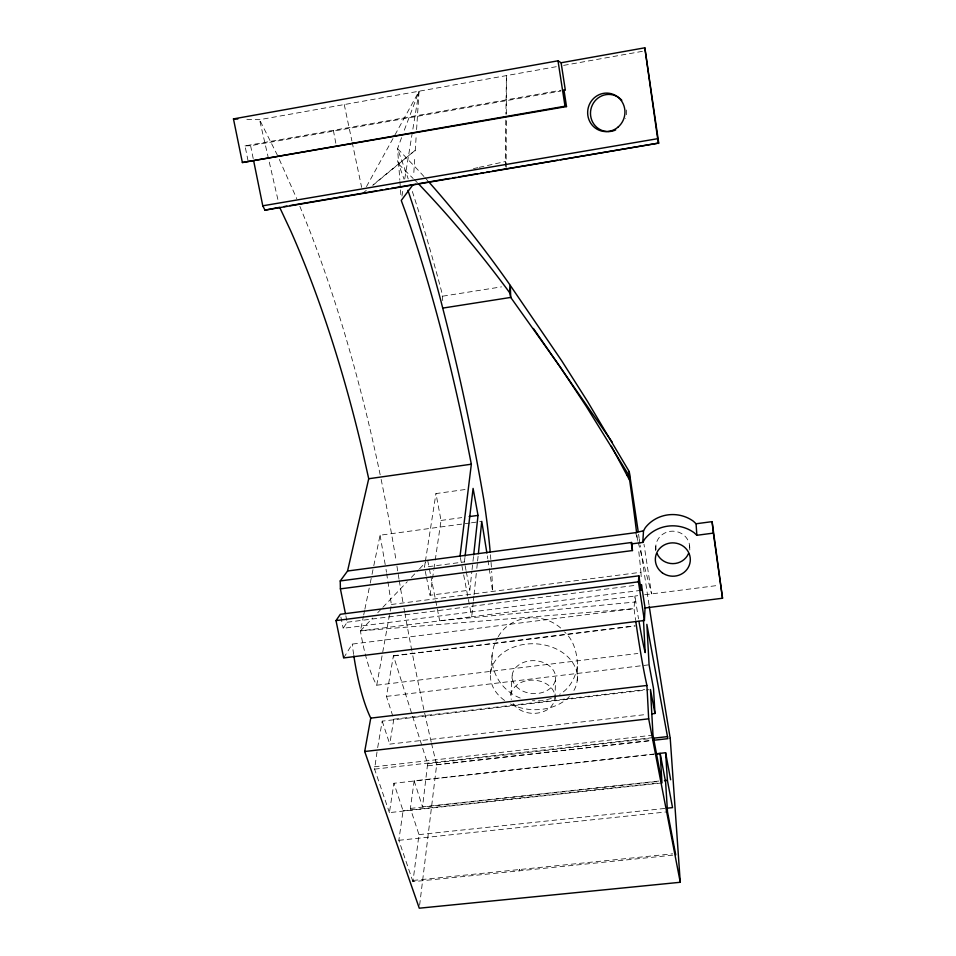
<?xml version="1.0" encoding="UTF-8"?>
<svg xmlns="http://www.w3.org/2000/svg" width="956" height="956" viewBox="0 0 956 956"><rect width="100%" height="100%" fill="white"/><g stroke="black" fill="none" stroke-linecap="round" stroke-linejoin="round"><path stroke-width="0.72" stroke-dasharray="4.78 3.58" d="M506.154 167.467L506.298 120.05M506.31 114.123L506.417 75.596L505.903 114.134M442.748 300.65L441.971 293.05A849.896 231.83 84.3 0 0 411.869 190.017M577.197 680.744C578.32 663.846 578.057 644.213 564.53 631.904M505.832 120.062L505.282 161.552L505.975 167.467M555.006 698.645L555.532 679.011A21.749 16.467 2.9 0 0 524.641 662.018A21.749 16.467 2.9 0 0 521.438 690.399A21.749 16.467 2.9 0 0 555.532 679.011M655.697 550.787L655.876 545.422M415.227 150.857L416.219 135.501M416.589 129.598L419.051 91.226L393.836 136.971M413.84 172.522L414.832 157.011M510.91 695.132L512.177 675.545M490.5 673.825C491.982 661.839 490.858 648.55 497.61 637.939M473.268 602.089L471.714 616.763L360.424 630.888A81.81 19.957 83.2 0 0 376.724 685.201L637.819 653.486M473.411 600.619L473.877 596.221M474.033 594.751L476.662 569.812M476.817 568.342L477.438 562.475M477.594 561.005L478.215 555.137M426.424 577.018L430.069 595.265L469.814 590.115L471.906 571.067M472.061 569.609L473.674 554.946M466.026 570.374L464.413 561.913L464.927 557.503M419.624 905.236L436.653 764.752A503.035 81.869 82.1 0 1 431.562 743.565M672.797 855.178L412.944 881.671L418.979 834.624L410.363 808.418L414.163 780.825L653.773 754.057M658.839 781.064L422.54 806.852L427.619 763.772L393.418 655.72L386.451 696.398L393.8 719.199L389.761 744.127L646.077 714.502M412.944 881.671L398.843 840.312L403.074 810.784L393.908 783.275L654.274 754.188M430.069 595.265L433.725 570.326M433.94 568.856L435.016 561.519M435.231 560.049L441.039 520.446L435.948 493.583L465.954 489.4M661.97 782.928L389.403 812.612L393.908 783.275M425.157 562.785L424.464 567.195L464.413 561.913M425.384 561.315L435.948 493.583M401.962 196.076L403.145 188.798M404.806 178.605L419.051 91.226L403.062 133.482M389.403 812.612L374.585 769.138L377.417 749.11M377.668 747.64L382.209 721.135L648.981 689.694M376.724 685.201L391.374 604.479L386.69 573.72M637.724 595.672L634.963 596.042L634.019 608.661L360.424 630.888L363.4 616.393M363.698 614.947L364.583 610.597M364.881 609.139L369.948 584.498M370.247 583.052L371.729 575.811M372.027 574.353L373.509 567.111M373.808 565.653L380.058 535.217L469.982 522.992M577.316 666.32C575.62 677.589 569.764 688.571 559.666 694.343M401.568 137.616L397.577 148.646L399.811 180.122M498.243 636.72C511.03 613.656 546.342 611.649 563.49 630.876M366.471 186.635L393.119 138.273M343.646 657.931L352.25 644.093L634.019 608.661A97.321 6.31 82.4 0 0 635.585 620.014M641.094 590.33L343.18 628.283L347.159 622.225L345.69 614.983M360.424 630.888L372.649 618.054M377.74 612.712L381.814 608.434M382.83 607.359L407.292 581.69M411.367 577.412L418.489 569.931M419.517 568.856L425.623 562.439M372.732 185.44L415.274 150.247L373.115 184.771M362.874 193.172L366.279 190.375M551.301 698.489L542.04 700.772L532.373 700.736M473.459 168.626L477.797 167.659M479.243 167.336L505.282 161.552L506.811 167.276M556.261 66.705L259.554 119.691L245.059 119.261M563.598 65.39L642.767 51.266M248.046 160.751L245.011 145.886L560.981 90.223M245.011 145.886L250.591 145.694L560.933 91.047M442.759 296.169L501.494 286.872M441.039 520.446L461.748 517.614M471.451 522.789L481.764 521.39M644.643 594.775L718.518 585.359M391.374 604.479L640.95 572.262A154.8 10.456 82.1 0 0 638.668 550.489M347.159 622.225L637.019 585.144M393.418 655.72L634.987 625.822M393.944 655.876L635.166 626.025M386.451 696.398L649.088 664.814M393.8 719.199L644.667 689.611M374.394 766.772L652.996 735.152M374.585 769.138L653.295 737.578M427.619 763.772L651.311 738.438M436.653 764.752L651 740.518M427.81 765.804L651.562 740.506M410.363 808.418L658.553 781.339M403.074 810.784L659.688 782.833M418.979 834.624L665.125 808.418M398.843 840.312L667.503 811.811M413.1 880.452L672.665 853.816M441.206 620.623L635.836 601.945A83.877 5.366 82.4 0 0 638.524 618.807M520.184 698.023C502.808 691.367 490.715 673.442 492.089 654.74M398.676 164.157L413.183 178.521M414.223 179.549L417.33 182.632M277.539 155.458L259.554 119.691L278.351 201.573M279.319 159.425L296.742 198.681M299.849 206.317L309.744 230.683A834.241 321.682 85.4 0 1 380.261 475.204M397.421 160.656L404.077 179.262M382.209 721.135L389.761 744.127M414.163 780.825L422.54 806.852M635.692 532.647L637.903 541.192M638.273 542.614L651.562 593.867L643.974 544.131M344.244 104.551L351.88 140.867M352.178 142.325L361.643 187.364M340.898 617.074L343.18 628.283M250.591 145.694L253.209 158.576M425.3 571.413L426.149 575.62M427.667 560.3L429.089 567.494M429.375 568.94L430.523 574.699M430.809 576.133L439.676 620.755M466.301 571.784L469.814 590.115M460.326 557.503L463.385 573.397M463.66 574.843L471.714 616.763L634.963 596.042L635.836 601.945M333.369 130.327L335.962 143.986M380.058 535.217L385.531 566.49M399.01 579.133L396.537 563.634M399.25 580.591L400.468 587.88A503.035 81.869 82.1 0 0 403.456 605.232M386.033 569.334L386.475 572.262M487.357 555.89L487.775 558.734M487.99 560.156L489.042 567.255M489.245 568.677L492.615 591.405A152.41 27.497 82.3 0 0 491.671 571.27M638.584 534.261L639.17 538.407M399.907 181.568L401.042 197.545M640.95 572.262L641.189 576.719M689.575 545.243L689.838 550.62M381.145 479.434A834.241 321.682 85.4 0 1 396.131 560.933M431.24 742.215A503.035 81.869 82.1 0 1 412.06 651.92M411.797 650.522A503.035 81.869 82.1 0 1 404.986 613.836M404.723 612.402A503.035 81.869 82.1 0 1 403.97 608.1M353.624 654.418A94.883 23.47 83.5 0 1 352.25 644.093M636.923 535.3A154.8 10.456 82.1 0 1 637.676 541.694M490.44 554.731A152.41 27.497 82.3 0 1 490.858 559.798M491.049 562.307A152.41 27.497 82.3 0 1 491.408 567.302M513.109 703.592A22.119 16.587 2.9 0 0 551.134 706.615L553.775 702.839A22.119 16.587 2.9 0 0 542.984 682.166A22.119 16.587 2.9 0 0 514.639 687.065L512.058 690.901A22.119 16.587 2.9 0 0 511.281 699.457M504.601 700.461A43.51 32.958 2.9 0 1 499.247 656.067A43.51 32.958 2.9 0 1 556.906 649.243A43.51 32.958 2.9 0 1 572.752 692.383M569.429 696.506A43.51 32.958 2.9 0 1 509.644 703.568M649.04 604.945A511.986 21.665 82.1 0 1 640.173 545.362M639.97 543.976A511.986 21.665 82.1 0 1 639.17 538.431M423.95 176.513A950.097 536.627 72.8 0 0 418.967 171.005L397.577 148.646L406.336 173.383A849.896 231.83 84.3 0 1 408.2 178.903M424.942 177.613A950.097 536.627 72.8 0 1 427.918 180.947M626.3 109.976A18.618 17.973 -76.7 0 1 625.642 118.413M655.924 549.652A16.993 16.24 2.7 0 1 672.582 531.166A16.993 16.24 2.7 0 1 689.611 549.485M519.622 869.434L519.562 870.808L519.622 869.434"/><path stroke-width="1.43" d="M644.404 620.48L645.049 607.98L641.452 584.582L641.094 590.33L638.859 575.823L340.336 614.278L336.01 620.599L343.646 657.931L644.404 620.48L638.441 581.822L638.859 575.823M345.403 613.525L340.408 588.872L632.454 550.548L631.438 543.916L642.767 542.422L643.531 530.759L645.336 527.652A34.213 32.695 2.7 0 1 693.411 521.247L696.076 523.769L696.852 535.288L713.343 533.113L712.101 521.641L696.076 523.769M636.612 532.731A154.8 10.456 82.1 0 0 629.645 480.235L628.881 475.252L586.112 406.169L560.144 366.925L510.731 297.424L509.715 292.847L510.313 285.474L508.269 282.498A950.097 536.627 72.8 0 0 428.909 182.058M631.438 543.916L631.569 542.482L340.24 580.937L340.408 588.872M478.37 553.667L481.764 521.39L486.891 553.01M473.674 554.946L478.024 515.392L473.089 488.408L465.106 556.034M340.24 580.937L347.554 571.019L460.051 556.057L471.344 464.21L465.692 435.601A742.023 196.458 84.2 0 0 405.356 211.682L401.245 200.449L413.064 184.651L416.003 184.149M670.228 738.343L680.254 882.28L419.266 908.2L364.69 751.512L370.749 718.123A94.883 23.47 83.5 0 1 353.84 655.876M347.554 571.019L368.717 478.741L362.42 450.527A729.201 273.273 85.2 0 0 290.684 230.838L279.666 207.321L264.955 210.141L262.781 205.803L253.782 161.445M642.767 542.422L644.631 539.244A35.217 33.58 3.2 0 1 694.104 532.695L696.852 535.288M264.955 210.141L658.72 143.077L644.822 47.8L561.112 62.761L558.005 60.802L233.467 118.903L242.382 162.532L566.514 106.57L563.92 89.709L565.343 90.27L561.112 62.761M242.382 162.532L565.02 106.212L566.514 106.57M262.781 205.803L657.656 138.692L644.822 47.8M376.652 190.83L289.859 205.6M379.556 190.34L382.472 189.838M385.388 189.348L388.303 188.858M391.207 188.356L411.606 184.902M418.943 183.648L449.87 178.39M452.809 177.9L455.749 177.398M458.701 176.896L477.833 173.634M480.784 173.144L483.724 172.642M486.676 172.14L489.615 171.638M492.555 171.136L557.503 160.238M284.04 206.58L286.943 206.09M560.431 159.748L658.72 143.077M407.925 190.304A816.233 220.537 84.3 0 1 440.943 301.068L442.724 308.107L510.731 297.424L510.313 285.474L561.734 360.83L587.331 401.114L629.251 471.619L638.19 531.488M368.717 478.741L471.344 464.21M469.145 516.599L478.024 515.392M460.051 556.057L635.692 532.647L643.531 530.759M336.01 620.599L638.441 581.822M645.049 607.98L722.533 598.241L712.101 521.641M370.749 718.123L646.925 685.452A97.321 6.31 82.4 0 1 635.764 621.269M652.004 713.821L654.968 713.475L653.51 688.559L649.088 664.814L646.853 624.352L667.862 738.665L653.044 740.338M364.69 751.512L648.682 718.828L680.254 882.28M652.793 738.271L667.599 736.598M655.254 753.89L665.615 752.731L670.646 779.773M655.756 754.021L660.19 753.531L665.615 782.187L667.503 811.811L675.737 854.879M664.456 780.693L667.408 780.371L672.534 807.629L666.607 808.25M233.467 118.903L237.805 119.034M611.362 446.177L626.897 475.108L628.881 475.252M509.715 292.847L508.006 290.445A922.767 531.369 72 0 0 418.346 183.683M533.412 328.47L612.175 442.114M626.897 475.108L629.645 480.235L629.251 471.619M442.724 308.107C459.155 371.573 472.838 435.745 483.915 500.346A152.41 27.497 82.3 0 1 490.213 552.186M654.968 713.475L650.462 689.515L652.996 735.152L661.97 782.928L660.19 753.531M558.005 60.802L565.02 106.212M657.656 138.692L658.373 143.46M713.343 533.113L722.533 598.241M631.569 542.482L632.454 550.548M665.615 752.731L667.408 780.371M643.46 619.87L645.192 652.59A83.877 5.366 82.4 0 1 638.978 621.448M646.925 685.452L648.682 718.828M670.228 738.438A511.986 21.665 82.1 0 1 649.255 606.391M606.486 131.51A18.618 17.973 -76.7 0 1 592.445 104.825A18.618 17.973 -76.7 0 1 621.806 100.284M615.676 129.932A18.618 17.973 -76.7 0 1 607.646 131.581M688.487 553.584A16.993 16.24 2.7 0 1 672.905 563.634A16.993 16.24 2.7 0 1 657.119 553.727M617.958 127.184A19.287 18.618 -77 0 0 613.071 94.297A19.287 18.618 -77 0 0 587.856 115.533A19.287 18.618 -77 0 0 617.958 127.184M662.281 572.787A17.495 16.67 3.2 0 0 690.184 561.698A17.495 16.67 3.2 0 0 666.033 544.143A17.495 16.67 3.2 0 0 662.281 572.787"/></g></svg>
